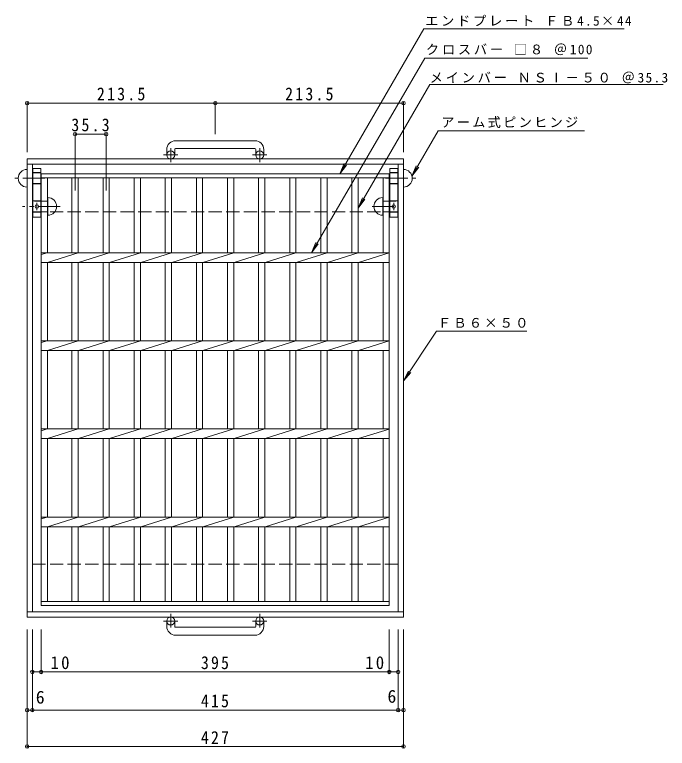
# Model space of a CAD drawing. Units: millimetres, scale not verified. Extents: x -567 to 865, y -688 to 657.
# Drawn here: x -567 to 174, y -175 to 657 of the extents above; entities that cross this region are included whole.
import ezdxf
from ezdxf.enums import TextEntityAlignment as Align

# ---------------------------------------------------------------- set-up
doc = ezdxf.new("R2010")
doc.units = ezdxf.units.MM
doc.header["$LTSCALE"] = 5
doc.header["$PDMODE"] = 32
doc.header["$PDSIZE"] = 4
doc.linetypes.add('CHAIN1', pattern=[8, 5, -1, 1, -1])
doc.linetypes.add('DASHED3', pattern=[4, 3, -1])
for name, color, linetype, lineweight in [('B-1', 2, 'Continuous', 9), ('B-2', 3, 'Continuous', 9), ('B-4', 7, 'Continuous', 9), ('B-5', 7, 'Continuous', 9), ('B-8', 3, 'Continuous', 9)]:
    doc.layers.add(name, color=color, linetype=linetype, lineweight=lineweight)
doc.styles.add('ＭＳ ゴシック', font='')
doc.styles.get('ＭＳ ゴシック').set_extended_font_data('MS Gothic')

msp = doc.modelspace()

# ---------------------------------------------------------------- linework, layer by layer
at = {"layer": 'B-1'}
for p, q in [((-294.406, 514.384), (-384.405, 514.384)), ((-394.405, 504.384), (-394.405, 498.283)), ((-385.406, 504.384), (-385.406, 498.283)), ((-384.405, 505.383), (-294.405, 505.383)), ((-293.405, 504.384), (-293.405, 498.283)), ((-284.405, 504.384), (-284.405, 498.283)), ((-552.905, 493.783), (-125.905, 493.783)), ((-552.905, -26.217), (-552.905, 493.783)), ((-125.905, 493.783), (-125.905, -26.217)), ((-552.905, 487.783), (-125.905, 487.783)), ((-546.905, -20.217), (-546.905, 487.783)), ((-131.905, 487.783), (-131.905, -20.217)), ((-125.905, -20.217), (-552.905, -20.217)), ((-125.905, -26.217), (-552.905, -26.217)), ((-394.405, -36.817), (-394.405, -30.717)), ((-385.406, -36.817), (-385.406, -30.717)), ((-293.405, -36.817), (-293.405, -30.717)), ((-284.405, -36.817), (-284.405, -30.717)), ((-384.405, -37.817), (-294.405, -37.817)), ((-294.406, -46.817), (-384.405, -46.817))]:
    msp.add_line(p, q, dxfattribs=at)
at = {"layer": 'B-1', "linetype": 'CHAIN1'}
for p, q in [((-389.905, 490.176), (-389.905, 505.773)), ((-288.905, 490.176), (-288.905, 505.773)), ((-381.743, 498.283), (-398.15, 498.283)), ((-280.743, 498.283), (-297.149, 498.283)), ((-389.905, -22.609), (-389.905, -38.207)), ((-288.905, -22.609), (-288.905, -38.207)), ((-381.743, -30.717), (-398.15, -30.717)), ((-280.743, -30.717), (-297.149, -30.717))]:
    msp.add_line(p, q, dxfattribs=at)
at = {"layer": 'B-1', "linetype": 'DASHED3'}
for p, q in [((-546.905, 433.783), (-131.905, 433.783)), ((-131.905, 33.783), (-546.905, 33.783))]:
    msp.add_line(p, q, dxfattribs=at)
at = {"layer": 'B-1'}
for centre in [(-389.905, 498.283), (-288.906, 498.283), (-389.905, -30.717), (-288.906, -30.717)]:
    msp.add_circle(centre, 4.5, dxfattribs=at)
for centre, radius, start, end in [((-384.405, 504.384), 10, 90, 180), ((-294.406, 504.384), 10, 0, 90), ((-384.405, 504.384), 1, 90, 180), ((-294.405, 504.384), 1, 0, 90), ((-384.405, -36.817), 10, 180, 270), ((-384.405, -36.817), 1, 180, 270), ((-294.406, -36.817), 10, 270, 0), ((-294.405, -36.817), 1, 270, 0)]:
    msp.add_arc(centre, radius, start, end, dxfattribs=at)
at = {"layer": 'B-2'}
for p, q in [((-536.905, 476.783), (-141.905, 476.783)), ((-536.905, -13.217), (-536.905, 476.783)), ((-141.905, 476.783), (-141.905, -13.217)), ((-536.905, 472.283), (-141.905, 472.283)), ((-529.905, 387.284), (-529.905, 472.283)), ((-502.005, 472.283), (-502.005, 387.284)), ((-495.005, 472.283), (-495.005, 387.284)), ((-466.705, 472.283), (-466.705, 387.284)), ((-459.705, 472.283), (-459.705, 387.284)), ((-431.405, 472.283), (-431.405, 387.284)), ((-424.405, 472.283), (-424.405, 387.284)), ((-396.105, 472.283), (-396.105, 387.284)), ((-389.105, 472.283), (-389.105, 387.284)), ((-360.805, 472.283), (-360.805, 387.284)), ((-353.805, 472.283), (-353.805, 387.284)), ((-325.505, 472.283), (-325.505, 387.284)), ((-318.505, 472.283), (-318.505, 387.284)), ((-290.204, 472.283), (-290.204, 387.284)), ((-283.204, 472.283), (-283.204, 387.284)), ((-254.904, 472.283), (-254.904, 387.284)), ((-247.904, 472.283), (-247.904, 387.284)), ((-219.604, 472.283), (-219.604, 387.284)), ((-212.604, 472.283), (-212.604, 387.284)), ((-184.304, 472.283), (-184.304, 387.284)), ((-177.304, 472.283), (-177.304, 387.284)), ((-148.906, 472.283), (-148.906, 387.284)), ((-536.905, 385.203), (-530.305, 387.284)), ((-536.905, 387.284), (-141.905, 387.284)), ((-529.905, 376.284), (-495.005, 387.284)), ((-494.605, 376.284), (-459.705, 387.284)), ((-459.305, 376.284), (-424.405, 387.284)), ((-424.005, 376.284), (-389.105, 387.284)), ((-388.705, 376.284), (-353.805, 387.284)), ((-353.405, 376.284), (-318.505, 387.284)), ((-318.105, 376.284), (-283.205, 387.284)), ((-282.805, 376.284), (-247.905, 387.284)), ((-247.504, 376.284), (-212.605, 387.284)), ((-212.204, 376.284), (-177.304, 387.284)), ((-176.904, 376.284), (-141.905, 387.157)), ((-536.905, 376.284), (-141.905, 376.284)), ((-529.905, 287.283), (-529.905, 376.284)), ((-502.005, 376.284), (-502.005, 287.283)), ((-495.005, 376.284), (-495.005, 287.283)), ((-466.705, 376.284), (-466.705, 287.283)), ((-459.705, 376.284), (-459.705, 287.283)), ((-431.405, 376.284), (-431.405, 287.283)), ((-424.405, 376.284), (-424.405, 287.283)), ((-396.105, 376.284), (-396.105, 287.283)), ((-389.105, 376.284), (-389.105, 287.283)), ((-360.805, 376.284), (-360.805, 287.283)), ((-353.805, 376.284), (-353.805, 287.283)), ((-325.505, 376.284), (-325.505, 287.283)), ((-318.505, 376.284), (-318.505, 287.283)), ((-290.204, 376.284), (-290.204, 287.283)), ((-283.204, 376.284), (-283.204, 287.283)), ((-254.904, 376.284), (-254.904, 287.283)), ((-247.904, 376.284), (-247.904, 287.283)), ((-219.604, 376.284), (-219.604, 287.283)), ((-212.604, 376.284), (-212.604, 287.283)), ((-184.304, 376.284), (-184.304, 287.283)), ((-177.304, 376.284), (-177.304, 287.283)), ((-148.906, 376.284), (-148.906, 287.283)), ((-536.905, 285.203), (-530.305, 287.284)), ((-536.905, 287.284), (-141.905, 287.284)), ((-529.905, 276.284), (-495.005, 287.284)), ((-494.605, 276.284), (-459.705, 287.284)), ((-459.305, 276.284), (-424.405, 287.284)), ((-424.005, 276.284), (-389.105, 287.284)), ((-388.705, 276.284), (-353.805, 287.284)), ((-353.405, 276.284), (-318.505, 287.284)), ((-318.105, 276.284), (-283.205, 287.284)), ((-282.805, 276.284), (-247.905, 287.284)), ((-247.504, 276.284), (-212.605, 287.284)), ((-212.204, 276.284), (-177.304, 287.284)), ((-176.904, 276.284), (-141.905, 287.157)), ((-536.905, 276.284), (-141.905, 276.284)), ((-529.905, 187.283), (-529.905, 276.284)), ((-502.005, 276.284), (-502.005, 187.283)), ((-495.005, 276.284), (-495.005, 187.283)), ((-466.705, 276.284), (-466.705, 187.283)), ((-459.705, 276.284), (-459.705, 187.283)), ((-431.405, 276.284), (-431.405, 187.283)), ((-424.405, 276.284), (-424.405, 187.283)), ((-396.105, 276.284), (-396.105, 187.283)), ((-389.105, 276.284), (-389.105, 187.283)), ((-360.805, 276.284), (-360.805, 187.283)), ((-353.805, 276.284), (-353.805, 187.283)), ((-325.505, 276.284), (-325.505, 187.283)), ((-318.505, 276.284), (-318.505, 187.283)), ((-290.204, 276.284), (-290.204, 187.283)), ((-283.204, 276.284), (-283.204, 187.283)), ((-254.904, 276.284), (-254.904, 187.283)), ((-247.904, 276.284), (-247.904, 187.283)), ((-219.604, 276.284), (-219.604, 187.283)), ((-212.604, 276.284), (-212.604, 187.283)), ((-184.304, 276.284), (-184.304, 187.283)), ((-177.304, 276.284), (-177.304, 187.283)), ((-148.906, 276.284), (-148.906, 187.283)), ((-536.905, 185.203), (-530.305, 187.284)), ((-536.905, 187.284), (-141.905, 187.284)), ((-529.905, 176.284), (-495.005, 187.284)), ((-494.605, 176.284), (-459.705, 187.284)), ((-459.305, 176.284), (-424.405, 187.284)), ((-424.005, 176.284), (-389.105, 187.284)), ((-388.705, 176.284), (-353.805, 187.284)), ((-353.405, 176.284), (-318.505, 187.284)), ((-318.105, 176.284), (-283.205, 187.284)), ((-282.805, 176.284), (-247.905, 187.284)), ((-247.504, 176.284), (-212.605, 187.284)), ((-212.204, 176.284), (-177.304, 187.284)), ((-176.904, 176.284), (-141.905, 187.157)), ((-536.905, 176.284), (-141.905, 176.284)), ((-529.905, 87.283), (-529.905, 176.284)), ((-502.005, 176.284), (-502.005, 87.283)), ((-495.005, 176.284), (-495.005, 87.283)), ((-466.705, 176.284), (-466.705, 87.283)), ((-459.705, 176.284), (-459.705, 87.283)), ((-431.405, 176.284), (-431.405, 87.283)), ((-424.405, 176.284), (-424.405, 87.283)), ((-396.105, 176.284), (-396.105, 87.283)), ((-389.105, 176.284), (-389.105, 87.283)), ((-360.805, 176.284), (-360.805, 87.283)), ((-353.805, 176.284), (-353.805, 87.283)), ((-325.505, 176.284), (-325.505, 87.283)), ((-318.505, 176.284), (-318.505, 87.283)), ((-290.204, 176.284), (-290.204, 87.283)), ((-283.204, 176.284), (-283.204, 87.283)), ((-254.904, 176.284), (-254.904, 87.283)), ((-247.904, 176.284), (-247.904, 87.283)), ((-219.604, 176.284), (-219.604, 87.283)), ((-212.604, 176.284), (-212.604, 87.283)), ((-184.304, 176.284), (-184.304, 87.283)), ((-177.304, 176.284), (-177.304, 87.283)), ((-148.906, 176.284), (-148.906, 87.283)), ((-536.905, 85.203), (-530.305, 87.284)), ((-536.905, 87.283), (-141.905, 87.283)), ((-529.905, 76.283), (-495.005, 87.284)), ((-494.605, 76.283), (-459.705, 87.284)), ((-459.305, 76.283), (-424.405, 87.284)), ((-424.005, 76.283), (-389.105, 87.284)), ((-388.705, 76.283), (-353.805, 87.284)), ((-353.405, 76.283), (-318.505, 87.284)), ((-318.105, 76.283), (-283.205, 87.284)), ((-282.805, 76.283), (-247.905, 87.284)), ((-247.504, 76.283), (-212.605, 87.284)), ((-212.204, 76.283), (-177.304, 87.284)), ((-176.904, 76.283), (-141.905, 87.157)), ((-536.905, 76.283), (-141.905, 76.283)), ((-529.905, -8.717), (-529.905, 76.283)), ((-502.005, 76.283), (-502.005, -8.717)), ((-495.005, 76.283), (-495.005, -8.717)), ((-466.705, 76.283), (-466.705, -8.717)), ((-459.705, 76.283), (-459.705, -8.717)), ((-431.405, 76.283), (-431.405, -8.717)), ((-424.405, 76.283), (-424.405, -8.717)), ((-396.105, 76.283), (-396.105, -8.717)), ((-389.105, 76.283), (-389.105, -8.717)), ((-360.805, 76.283), (-360.805, -8.717)), ((-353.805, 76.283), (-353.805, -8.717)), ((-325.505, 76.283), (-325.505, -8.717)), ((-318.505, 76.283), (-318.505, -8.717)), ((-290.204, 76.283), (-290.204, -8.717)), ((-283.204, 76.283), (-283.204, -8.717)), ((-254.904, 76.283), (-254.904, -8.717)), ((-247.904, 76.283), (-247.904, -8.717)), ((-219.604, 76.283), (-219.604, -8.717)), ((-212.604, 76.283), (-212.604, -8.717)), ((-184.304, 76.283), (-184.304, -8.717)), ((-177.304, 76.283), (-177.304, -8.717)), ((-148.906, 76.283), (-148.906, -8.717)), ((-141.905, -8.717), (-536.905, -8.717)), ((-141.905, -13.217), (-536.905, -13.217))]:
    msp.add_line(p, q, dxfattribs=at)
at = {"layer": 'B-4'}
for p, q in [((-552.905, 501.283), (-552.905, 558.437)), ((-339.405, 521.884), (-339.405, 558.437)), ((-125.905, 501.283), (-125.905, 558.437)), ((-552.905, 556.937), (-280.905, 556.937)), ((-280.905, 556.937), (-125.905, 556.937)), ((-498.505, 457.75), (-498.505, 523.34)), ((-498.505, 521.84), (-463.205, 521.84)), ((-463.205, 457.75), (-463.205, 523.34)), ((-552.905, -40.507), (-552.905, -174.68)), ((-546.905, -40.507), (-546.905, -133.365)), ((-536.905, -40.507), (-536.905, -89.999)), ((-141.906, -40.507), (-141.906, -89.999)), ((-131.905, -40.507), (-131.905, -133.365)), ((-125.905, -40.507), (-125.905, -174.68)), ((-546.905, -88.499), (-534.405, -88.499)), ((-534.405, -88.499), (-144.406, -88.499)), ((-144.406, -88.499), (-131.905, -88.499)), ((-552.905, -173.18), (-125.905, -173.18))]:
    msp.add_line(p, q, dxfattribs=at)
msp.add_lwpolyline([(-552.905, -131.865), (-546.905, -131.865), (-131.905, -131.865), (-125.905, -131.865)], dxfattribs=at)
for p in [(-552.905, 556.937), (-339.405, 556.937), (-125.905, 556.937), (-498.505, 521.84), (-463.205, 521.84), (-546.905, -88.499), (-536.905, -88.499), (-141.906, -88.499), (-131.905, -88.499), (-552.905, -131.865), (-546.905, -131.865), (-131.905, -131.865), (-125.905, -131.865), (-552.905, -173.18), (-125.905, -173.18)]:
    msp.add_point(p, dxfattribs=at)
at = {"layer": 'B-5'}
for p, q in [((-102.63, 641.291), (124.667, 641.291)), ((-101.738, 607.962), (83.297, 607.962)), ((-96.083, 578.225), (168.932, 578.225)), ((-86.528, 525.675), (79.727, 525.675)), ((-198.079, 476.783), (-190.448, 486.684)), ((-116.216, 474.255), (-108.606, 484.172)), ((-177.304, 437.98), (-169.681, 447.887)), ((-230.187, 387.284), (-222.542, 397.174)), ((-88.228, 298.392), (13.99, 298.392)), ((-125.682, 241.773), (-117.416, 251.149))]:
    msp.add_line(p, q, dxfattribs=at)
for points in [[(-102.63, 641.291), (-198.079, 476.783), (-193.271, 488.321)], [(-101.738, 607.962), (-230.187, 387.284), (-225.362, 398.815)], [(-96.083, 578.225), (-177.304, 437.98), (-172.505, 449.522)], [(-86.528, 525.675), (-116.216, 474.255), (-111.432, 485.804)], [(-88.228, 298.392), (-125.682, 241.773), (-120.125, 252.969)]]:
    msp.add_lwpolyline(points, dxfattribs=at)
at = {"layer": 'B-8'}
for p, q in [((-546.405, 477.783), (-546.905, 477.783)), ((-537.405, 482.783), (-537.405, 427.783)), ((-141.405, 482.783), (-141.405, 427.783)), ((-132.405, 477.783), (-131.905, 477.783)), ((-546.405, 465.783), (-546.905, 465.783)), ((-132.405, 465.783), (-131.905, 465.783)), ((-529.405, 449.783), (-529.405, 429.783)), ((-149.405, 449.783), (-149.405, 429.783)), ((-537.405, 427.783), (-546.405, 427.783)), ((-141.405, 427.783), (-132.405, 427.783))]:
    msp.add_line(p, q, dxfattribs=at)
at = {"layer": 'B-8', "linetype": 'DASHED3'}
for p, q in [((-537.405, 478.283), (-546.405, 478.283)), ((-537.405, 477.783), (-546.405, 477.783)), ((-141.405, 478.283), (-132.405, 478.283)), ((-141.405, 477.783), (-132.405, 477.783)), ((-537.405, 465.783), (-546.405, 465.783)), ((-537.405, 465.283), (-546.405, 465.283)), ((-141.405, 465.783), (-132.405, 465.783)), ((-141.405, 465.283), (-132.405, 465.283)), ((-537.405, 446.283), (-546.405, 446.283)), ((-529.405, 445.783), (-546.405, 445.783)), ((-149.405, 445.783), (-132.405, 445.783)), ((-141.405, 446.283), (-132.405, 446.283)), ((-529.405, 433.783), (-546.405, 433.783)), ((-537.405, 433.283), (-546.405, 433.283)), ((-149.405, 433.783), (-132.405, 433.783)), ((-141.405, 433.283), (-132.405, 433.283))]:
    msp.add_line(p, q, dxfattribs=at)
at = {"layer": 'B-8', "linetype": 'CHAIN1'}
for p, q in [((-532.746, 471.783), (-566.998, 471.783)), ((-146.065, 471.783), (-111.813, 471.783)), ((-541.905, 443.793), (-541.905, 435.612)), ((-136.905, 443.793), (-136.905, 435.612)), ((-515.337, 439.783), (-558.146, 439.783)), ((-161.474, 439.783), (-131.905, 439.783))]:
    msp.add_line(p, q, dxfattribs=at)
at = {"layer": 'B-8'}
for points in [[(-537.405, 482.783), (-546.405, 482.783), (-546.405, 427.783)], [(-141.405, 482.783), (-132.405, 482.783), (-132.405, 427.783)]]:
    msp.add_lwpolyline(points, dxfattribs=at)
for centre in [(-541.905, 439.783), (-136.905, 439.783)]:
    msp.add_circle(centre, 2, dxfattribs=at)
for centre, start, end in [((-552.905, 471.783), 90, 270), ((-125.905, 471.783), 270, 90), ((-529.405, 439.783), 270, 90), ((-149.405, 439.783), 90, 270)]:
    msp.add_arc(centre, 10, start, end, dxfattribs=at)

# ---------------------------------------------------------------- texts
at = {"layer": 'B-4', "color": 2, "style": 'ＭＳ ゴシック'}
for p in [(-543.021, -128.837), (-144.01, -127.859)]:
    msp.add_text('6', height=14.66, dxfattribs=at).set_placement(p, align=Align.BOTTOM_LEFT)
at = {"layer": 'B-4', "color": 2, "char_height": 14.66, "attachment_point": 7, "style": 'ＭＳ ゴシック'}
for s, insert in [('\\T1.28;\\W0.9;213.5', (-473.655, 559.937)), ('\\T1.28;\\W0.9;213.5', (-260.155, 559.937)), ('\\T1.28;\\W0.9;35.3', (-502.73, 524.84)), ('\\T1.27;\\W0.95;10', (-526.319, -85.498)), ('\\T1.27;\\W0.9;395', (-355.655, -85.498)), ('\\T1.27;\\W0.95;10', (-169.306, -85.498)), ('\\T1.27;\\W0.9;415', (-355.655, -128.865)), ('\\T1.27;\\W0.9;427', (-355.655, -170.18))]:
    msp.add_mtext(s, dxfattribs=dict(at, insert=insert))
at = {"layer": 'B-5', "char_height": 11, "attachment_point": 7, "style": 'ＭＳ ゴシック'}
for s, insert in [('\\T1.21;エンドプレート\\~ＦＢ4.5×44', (-101.333, 644.289)), ('\\T1.21;クロスバー\\~□８\\~＠100', (-100.401, 611.404)), ('\\T1.21;メインバー\\~ＮＳⅠ－５０\\~＠35.3', (-96.157, 579.45)), ('\\T1.17;アーム式ピンヒンジ', (-83.035, 528.627)), ('\\T1.17;ＦＢ６×５０', (-86.814, 302.025))]:
    msp.add_mtext(s, dxfattribs=dict(at, insert=insert))

doc.saveas('drawing.dxf')
